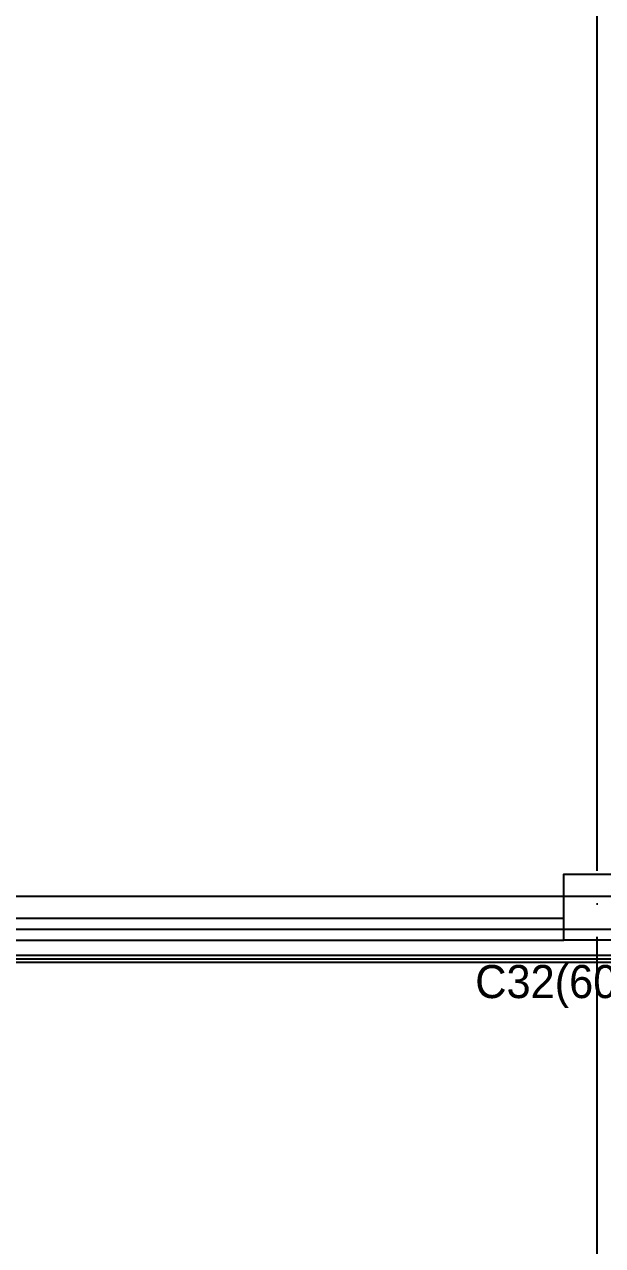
# Model space of a CAD drawing. Header units: millimetres. Extents: x -47382 to 204618, y -51045 to 127155.
# Drawn here: x 22713 to 27950, y 15202 to 26274 of the extents above; entities that cross this region are included whole.
import ezdxf
from ezdxf.enums import TextEntityAlignment as Align

# ---------------------------------------------------------------- set-up
doc = ezdxf.new("R2010")
doc.units = ezdxf.units.MM
doc.header["$LTSCALE"] = 300
doc.header["$MEASUREMENT"] = 0
doc.linetypes.add('CEN', pattern=[62, 60, -1, 0, -1])
doc.layers.get('0').update_dxf_attribs({"linetype": 'CONTINUOUS'})
doc.layers.get('Defpoints').update_dxf_attribs({"color": 153, "linetype": 'CONTINUOUS'})
for name, color, linetype in [('A-CEN', 1, 'CEN'), ('A-FLOR-INSL', 8, 'CONTINUOUS'), ('A-OUT-FIN-TYP2', 4, 'CONTINUOUS'), ('A-ST-AXIS-CEN', 252, 'CEN'), ('A-ST-COL', 2, 'CONTINUOUS'), ('A-ST-CONC', 2, 'CONTINUOUS')]:
    doc.layers.add(name, color=color, linetype=linetype)
doc.styles.add('돋움', font='')
doc.styles.get('돋움').set_extended_font_data('Dotum')

# ---------------------------------------------------------------- blocks, each defined once
blk = doc.blocks.new('ACT 지상1층구조평면도')
at = {"layer": 'A-ST-COL'}
blk.add_lwpolyline([(74982, 69016), (74982, 69616), (75582, 69616), (75582, 69016), (74982, 69016)], dxfattribs=at)

msp = doc.modelspace()

# ---------------------------------------------------------------- linework, layer by layer
at = {"layer": 'A-CEN'}
msp.add_line((19400, 18071), (36000, 18071), dxfattribs=at)
at = {"layer": 'A-FLOR-INSL'}
msp.add_line((20065, 17836), (32965, 17836), dxfattribs=at)
at = {"layer": 'A-OUT-FIN-TYP2'}
for p, q in [((20000, 17771), (32900, 17771)), ((20030, 17801), (32930, 17801))]:
    msp.add_line(p, q, dxfattribs=at)
at = {"layer": 'A-ST-AXIS-CEN'}
for p, q in [((27900, 0), (27900, 99371)), ((0, 18371), (142000, 18371))]:
    msp.add_line(p, q, dxfattribs=at)
at = {"layer": 'A-ST-CONC'}
for p, q in [((20800, 18171), (27600, 18171)), ((20800, 17971), (27600, 17971))]:
    msp.add_line(p, q, dxfattribs=at)

# ---------------------------------------------------------------- block references
msp.add_blockref('ACT 지상1층구조평면도', (-47382, -51045))

# ---------------------------------------------------------------- texts
at = {"layer": 'Defpoints', "linetype": 'Continuous', "style": '돋움'}
msp.add_text('C32(600x600)', height=300, dxfattribs=at).set_placement((28040, 17356), align=Align.BOTTOM_CENTER)

doc.saveas('drawing.dxf')
